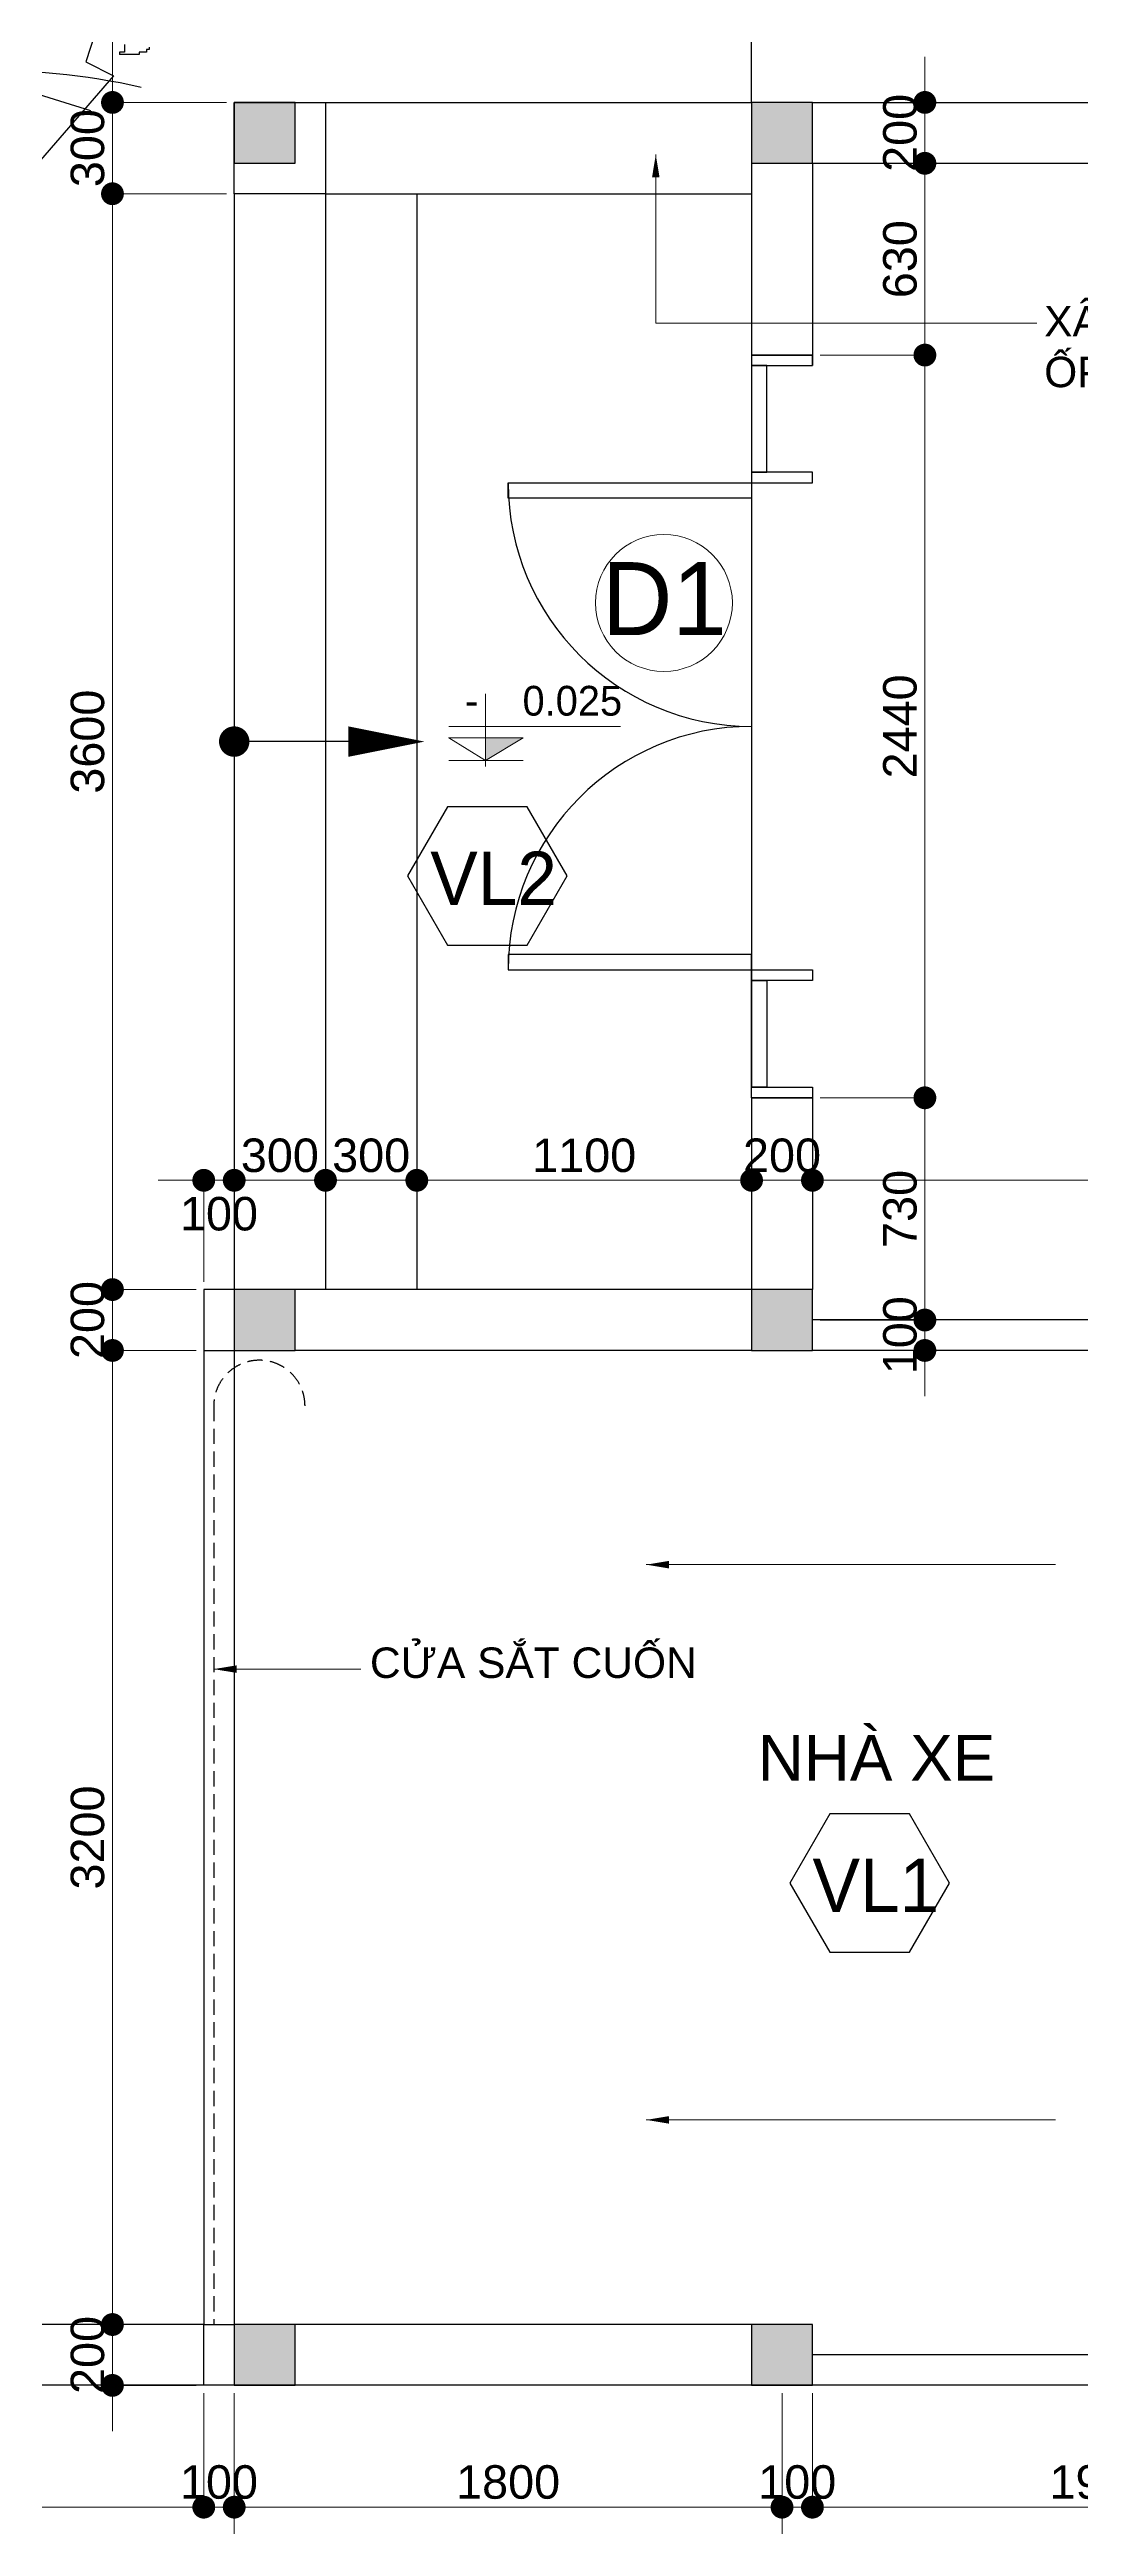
# Model space of a CAD drawing. Header units: millimetres. Extents: x -257631 to 60726, y -119421 to -4977.
# Drawn here: x -244978 to -238203, y -30483 to -14209 of the extents above; entities that cross this region are included whole.
import ezdxf
from ezdxf.enums import TextEntityAlignment as Align

# ---------------------------------------------------------------- set-up
doc = ezdxf.new("R2010")
doc.units = ezdxf.units.MM
doc.header["$LTSCALE"] = 400
doc.header["$MEASUREMENT"] = 0
doc.header["$PDMODE"] = 35
doc.linetypes.add('HIDDEN', pattern=[0.375, 0.25, -0.125])
for name, color, linetype in [('cay', 86, 'Continuous'), ('DIM', 144, 'Continuous'), ('HACTH', 8, 'Continuous'), ('KHUNG', 5, 'Continuous'), ('net 2', 7, 'Continuous'), ('net 3', 144, 'Continuous'), ('NUOC', 2, 'Continuous'), ('THAY', 7, 'Continuous'), ('VTH-TRUC', 1, 'Continuous')]:
    doc.layers.add(name, color=color, linetype=linetype)
doc.layers.add('VTH- HATCH', color=8, linetype='Continuous', lineweight=9)
doc.layers.add('VTH-GHI CHU- KI HIEU', color=7, linetype='Continuous', lineweight=13)
doc.styles.add('100_dim', font='VAVOB.TTF', dxfattribs={"height": 220})
doc.styles.add('100_tieude', font='VAVOB.TTF', dxfattribs={"height": 500})
doc.styles.add('VNI-AVO', font='vhelven.ttf', dxfattribs={"height": 220})
doc.dimstyles.new('style-50', dxfattribs={"dimscale": 0, "dimtxt": 2.3, "dimasz": 150, "dimexe": 50, "dimexo": 50, "dimgap": 50, "dimtad": 1, "dimdec": 0, "dimlfac": 0.5, "dimzin": 9, "dimtxsty": 'VNI-AVO', "dimblk": 'DOT', "dimcen": 0, "dimdle": 150, "dimclrd": 146, "dimclre": 146, "dimclrt": 7, "dimadec": 0, "dimazin": 0, "dimtfac": 1, "dimtdec": 0, "dimtix": 1, "dimtmove": 2, "dimatfit": 3, "dimfxl": 0, "dimlwd": 13, "dimlwe": 13, "dimarcsym": 0})

# ---------------------------------------------------------------- blocks, each defined once
blk = doc.blocks.new('_Dot')
at = {"color": 0, "linetype": 'ByBlock', "lineweight": -2}
blk.add_line((-0.5, 0), (-1, 0), dxfattribs=at)
at = {"color": 0, "linetype": 'ByBlock', "lineweight": 100, "const_width": 0.5}
blk.add_lwpolyline([(-0.25, 0, 1), (0.25, 0, 1)], format="xyb", close=True, dxfattribs=at)
blk = doc.blocks.new('VL')
at = {"layer": 'NUOC'}
blk.add_lwpolyline([(508, -7), (246, 447), (-278, 447), (-540, -7), (-278, -461), (246, -461)], close=True, dxfattribs=at)
at = {"layer": 'VTH-TRUC', "color": 7, "style": '100_tieude'}
blk.add_attdef('VL1', text='', height=350, dxfattribs=at).set_placement((25, -22), align=Align.MIDDLE_CENTER)
blk = doc.blocks.new('*D130')
at = {"layer": 'Defpoints', "color": 0}
for p in [(-15583, 109533), (-16183, 109133), (-15583, 109133)]:
    blk.add_point(p, dxfattribs=at)
at = {"layer": 'DIM', "color": 146, "lineweight": 13}
for p, q in [((-16183, 109683), (-16183, 109833)), ((-15633, 109533), (-16233, 109533)), ((-16183, 109533), (-16183, 109133)), ((-15633, 109133), (-16233, 109133)), ((-16183, 108983), (-16183, 108833))]:
    blk.add_line(p, q, dxfattribs=at)
at = {"layer": 'DIM', "color": 146, "lineweight": 13, "xscale": 150, "yscale": 150, "zscale": 150}
for p, rotation in [((-16183, 109533), 269.9999999999899), ((-16183, 109133), 89.99999999998987)]:
    blk.add_blockref('_Dot', p, dxfattribs=dict(at, rotation=rotation))
at = {"layer": 'DIM', "color": 7, "insert": (-16346, 109333), "char_height": 220, "attachment_point": 5, "rotation": 90, "style": 'VNI-AVO'}
blk.add_mtext('200', dxfattribs=at)
blk = doc.blocks.new('*D129')
at = {"layer": 'Defpoints', "color": 0}
for p in [(-15583, 115933), (-16183, 109533), (-15583, 109533)]:
    blk.add_point(p, dxfattribs=at)
at = {"layer": 'DIM', "color": 146, "lineweight": 13}
for p, q in [((-15633, 115933), (-16233, 115933)), ((-16183, 115783), (-16183, 109683)), ((-15633, 109533), (-16233, 109533))]:
    blk.add_line(p, q, dxfattribs=at)
at = {"layer": 'DIM', "color": 146, "lineweight": 13, "xscale": 150, "yscale": 150, "zscale": 150}
for p, rotation in [((-16183, 115933), 89.99999999998985), ((-16183, 109533), 269.9999999999899)]:
    blk.add_blockref('_Dot', p, dxfattribs=dict(at, rotation=rotation))
at = {"layer": 'DIM', "color": 7, "insert": (-16346, 112733), "char_height": 220, "attachment_point": 5, "rotation": 90, "style": 'VNI-AVO'}
blk.add_mtext('3200', dxfattribs=at)
blk = doc.blocks.new('*D128')
at = {"layer": 'Defpoints', "color": 0}
for p in [(-15583, 116333), (-16183, 115933), (-15583, 115933)]:
    blk.add_point(p, dxfattribs=at)
at = {"layer": 'DIM', "color": 146, "lineweight": 13}
for p, q in [((-16183, 116483), (-16183, 116633)), ((-15633, 116333), (-16233, 116333)), ((-16183, 116333), (-16183, 115933)), ((-15633, 115933), (-16233, 115933)), ((-16183, 115783), (-16183, 115633))]:
    blk.add_line(p, q, dxfattribs=at)
at = {"layer": 'DIM', "color": 146, "lineweight": 13, "xscale": 150, "yscale": 150, "zscale": 150}
for p, rotation in [((-16183, 116333), 269.9999999999899), ((-16183, 115933), 89.99999999998987)]:
    blk.add_blockref('_Dot', p, dxfattribs=dict(at, rotation=rotation))
at = {"layer": 'DIM', "color": 7, "insert": (-16346, 116133), "char_height": 220, "attachment_point": 5, "rotation": 90, "style": 'VNI-AVO'}
blk.add_mtext('200', dxfattribs=at)
blk = doc.blocks.new('*D127')
at = {"layer": 'Defpoints', "color": 0}
for p in [(-15383, 123533), (-16183, 116333), (-15583, 116333)]:
    blk.add_point(p, dxfattribs=at)
at = {"layer": 'DIM', "color": 146, "lineweight": 13}
for p, q in [((-15433, 123533), (-16233, 123533)), ((-16183, 123383), (-16183, 116483)), ((-15633, 116333), (-16233, 116333))]:
    blk.add_line(p, q, dxfattribs=at)
at = {"layer": 'DIM', "color": 146, "lineweight": 13, "xscale": 150, "yscale": 150, "zscale": 150}
for p, rotation in [((-16183, 123533), 89.99999999998985), ((-16183, 116333), 269.9999999999899)]:
    blk.add_blockref('_Dot', p, dxfattribs=dict(at, rotation=rotation))
at = {"layer": 'DIM', "color": 7, "insert": (-16346, 119933), "char_height": 220, "attachment_point": 5, "rotation": 90, "style": 'VNI-AVO'}
blk.add_mtext('3600', dxfattribs=at)
blk = doc.blocks.new('*D124')
at = {"layer": 'Defpoints', "color": 0}
for p in [(-16183, 125933), (-15227, 125933), (-15383, 124133)]:
    blk.add_point(p, dxfattribs=at)
at = {"layer": 'DIM', "color": 146, "lineweight": 13}
for p, q in [((-15277, 125933), (-16233, 125933)), ((-16183, 124283), (-16183, 125783)), ((-15433, 124133), (-16233, 124133))]:
    blk.add_line(p, q, dxfattribs=at)
at = {"layer": 'DIM', "color": 146, "lineweight": 13, "xscale": 150, "yscale": 150, "zscale": 150}
for p, rotation in [((-16183, 125933), 89.99999999998987), ((-16183, 124133), 269.9999999999899)]:
    blk.add_blockref('_Dot', p, dxfattribs=dict(at, rotation=rotation))
at = {"layer": 'DIM', "color": 7, "insert": (-16346, 125033), "char_height": 220, "attachment_point": 5, "rotation": 90, "style": 'VNI-AVO'}
blk.add_mtext('900', dxfattribs=at)
blk = doc.blocks.new('*D123')
at = {"layer": 'Defpoints', "color": 0}
for p in [(-16183, 124133), (-15383, 124133), (-15383, 123533)]:
    blk.add_point(p, dxfattribs=at)
at = {"layer": 'DIM', "color": 146, "lineweight": 13}
for p, q in [((-16183, 124283), (-16183, 124433)), ((-15433, 124133), (-16233, 124133)), ((-16183, 123533), (-16183, 124133)), ((-15433, 123533), (-16233, 123533)), ((-16183, 123383), (-16183, 123233))]:
    blk.add_line(p, q, dxfattribs=at)
at = {"layer": 'DIM', "color": 146, "lineweight": 13, "xscale": 150, "yscale": 150, "zscale": 150}
for p, rotation in [((-16183, 124133), 269.9999999999899), ((-16183, 123533), 89.99999999998985)]:
    blk.add_blockref('_Dot', p, dxfattribs=dict(at, rotation=rotation))
at = {"layer": 'DIM', "color": 7, "insert": (-16346, 123833), "char_height": 220, "attachment_point": 5, "rotation": 90, "style": 'VNI-AVO'}
blk.add_mtext('300', dxfattribs=at)
blk = doc.blocks.new('*D94')
at = {"layer": 'Defpoints', "color": 0}
for p in [(-15583, 117051), (-15583, 116333), (-15383, 116333)]:
    blk.add_point(p, dxfattribs=at)
at = {"layer": 'DIM', "color": 146, "lineweight": 13}
for p, q in [((-15733, 117051), (-15883, 117051)), ((-15583, 116383), (-15583, 117101)), ((-15383, 117051), (-15583, 117051)), ((-15383, 116383), (-15383, 117101)), ((-15233, 117051), (-15083, 117051))]:
    blk.add_line(p, q, dxfattribs=at)
at = {"layer": 'DIM', "color": 146, "lineweight": 13, "xscale": 150, "yscale": 150, "zscale": 150}
for p, rotation in [((-15583, 117051), 359.9999999999899), ((-15383, 117051), 179.9999999999899)]:
    blk.add_blockref('_Dot', p, dxfattribs=dict(at, rotation=rotation))
at = {"layer": 'DIM', "color": 7, "insert": (-15483, 116830), "char_height": 220, "attachment_point": 5, "style": 'VNI-AVO'}
blk.add_mtext('100', dxfattribs=at)
blk = doc.blocks.new('*D93')
at = {"layer": 'Defpoints', "color": 0}
for p in [(-15383, 117051), (-15383, 116333), (-14783, 116333)]:
    blk.add_point(p, dxfattribs=at)
at = {"layer": 'DIM', "color": 146, "lineweight": 13}
for p, q in [((-15533, 117051), (-15683, 117051)), ((-15383, 116383), (-15383, 117101)), ((-14783, 117051), (-15383, 117051)), ((-14783, 116383), (-14783, 117101)), ((-14633, 117051), (-14483, 117051))]:
    blk.add_line(p, q, dxfattribs=at)
at = {"layer": 'DIM', "color": 146, "lineweight": 13, "xscale": 150, "yscale": 150, "zscale": 150}
for p, rotation in [((-15383, 117051), 359.9999999999899), ((-14783, 117051), 179.9999999999899)]:
    blk.add_blockref('_Dot', p, dxfattribs=dict(at, rotation=rotation))
at = {"layer": 'DIM', "color": 7, "insert": (-15083, 117214), "char_height": 220, "attachment_point": 5, "style": 'VNI-AVO'}
blk.add_mtext('300', dxfattribs=at)
blk = doc.blocks.new('*D92')
at = {"layer": 'Defpoints', "color": 0}
for p in [(-14783, 117051), (-14783, 116333), (-14183, 116333)]:
    blk.add_point(p, dxfattribs=at)
at = {"layer": 'DIM', "color": 146, "lineweight": 13}
for p, q in [((-14933, 117051), (-15083, 117051)), ((-14783, 116383), (-14783, 117101)), ((-14183, 117051), (-14783, 117051)), ((-14183, 116383), (-14183, 117101)), ((-14033, 117051), (-13883, 117051))]:
    blk.add_line(p, q, dxfattribs=at)
at = {"layer": 'DIM', "color": 146, "lineweight": 13, "xscale": 150, "yscale": 150, "zscale": 150}
for p, rotation in [((-14783, 117051), 359.9999999999899), ((-14183, 117051), 179.9999999999899)]:
    blk.add_blockref('_Dot', p, dxfattribs=dict(at, rotation=rotation))
at = {"layer": 'DIM', "color": 7, "insert": (-14483, 117214), "char_height": 220, "attachment_point": 5, "style": 'VNI-AVO'}
blk.add_mtext('300', dxfattribs=at)
blk = doc.blocks.new('*D91')
at = {"layer": 'Defpoints', "color": 0}
for p in [(-14183, 117051), (-14183, 116333), (-11983, 116333)]:
    blk.add_point(p, dxfattribs=at)
at = {"layer": 'DIM', "color": 146, "lineweight": 13}
for p, q in [((-14183, 116383), (-14183, 117101)), ((-12133, 117051), (-14033, 117051)), ((-11983, 116383), (-11983, 117101))]:
    blk.add_line(p, q, dxfattribs=at)
at = {"layer": 'DIM', "color": 146, "lineweight": 13, "xscale": 150, "yscale": 150, "zscale": 150}
for p, rotation in [((-14183, 117051), 179.9999999999899), ((-11983, 117051), 359.9999999999899)]:
    blk.add_blockref('_Dot', p, dxfattribs=dict(at, rotation=rotation))
at = {"layer": 'DIM', "color": 7, "insert": (-13083, 117214), "char_height": 220, "attachment_point": 5, "style": 'VNI-AVO'}
blk.add_mtext('1100', dxfattribs=at)
blk = doc.blocks.new('*D90')
at = {"layer": 'Defpoints', "color": 0}
for p in [(-11983, 117051), (-11983, 116333), (-11583, 116333)]:
    blk.add_point(p, dxfattribs=at)
at = {"layer": 'DIM', "color": 146, "lineweight": 13}
for p, q in [((-12133, 117051), (-12283, 117051)), ((-11983, 116383), (-11983, 117101)), ((-11583, 117051), (-11983, 117051)), ((-11583, 116383), (-11583, 117101)), ((-11433, 117051), (-11283, 117051))]:
    blk.add_line(p, q, dxfattribs=at)
at = {"layer": 'DIM', "color": 146, "lineweight": 13, "xscale": 150, "yscale": 150, "zscale": 150}
for p, rotation in [((-11983, 117051), 359.9999999999899), ((-11583, 117051), 179.9999999999899)]:
    blk.add_blockref('_Dot', p, dxfattribs=dict(at, rotation=rotation))
at = {"layer": 'DIM', "color": 7, "insert": (-11783, 117214), "char_height": 220, "attachment_point": 5, "style": 'VNI-AVO'}
blk.add_mtext('200', dxfattribs=at)
blk = doc.blocks.new('*D89')
at = {"layer": 'Defpoints', "color": 0}
for p in [(-11583, 117051), (-11583, 116333), (-2583, 116333)]:
    blk.add_point(p, dxfattribs=at)
at = {"layer": 'DIM', "color": 146, "lineweight": 13}
for p, q in [((-11583, 116383), (-11583, 117101)), ((-2733, 117051), (-11433, 117051)), ((-2583, 116383), (-2583, 117101))]:
    blk.add_line(p, q, dxfattribs=at)
at = {"layer": 'DIM', "color": 146, "lineweight": 13, "xscale": 150, "yscale": 150, "zscale": 150}
for p, rotation in [((-11583, 117051), 179.9999999999899), ((-2583, 117051), 359.9999999999899)]:
    blk.add_blockref('_Dot', p, dxfattribs=dict(at, rotation=rotation))
at = {"layer": 'DIM', "color": 7, "insert": (-7083, 117214), "char_height": 220, "attachment_point": 5, "style": 'VNI-AVO'}
blk.add_mtext('4500', dxfattribs=at)
blk = doc.blocks.new('VTH- COTE')
at = {"layer": 'VTH-GHI CHU- KI HIEU'}
blk.add_hatch(color=256, dxfattribs=at).paths.add_polyline_path([(0, 0), (40.7, 24.3), (0, 24.3)])
for p, q in [((0, 71.4), (0, -6.7)), ((-39.3, 36.3), (145.4, 36.3)), ((-39.7, 24.3), (40.7, 24.3)), ((-39.3, 24.3), (0, 0)), ((-39.3, 0), (40.7, 0)), ((40.7, 24.3), (0, 0))]:
    blk.add_line(p, q, dxfattribs=at)
at = {"layer": 'VTH-GHI CHU- KI HIEU', "style": '100_dim'}
blk.add_attdef('%%P0.000', text='', height=32, dxfattribs=at).set_placement((147, 64.1), align=Align.MIDDLE_RIGHT)
blk = doc.blocks.new('*D74')
at = {"layer": 'Defpoints', "color": 0}
for p in [(-11583, 116133), (-11583, 115933), (-10844, 115933)]:
    blk.add_point(p, dxfattribs=at)
at = {"layer": 'DIM', "color": 146, "lineweight": 13}
for p, q in [((-10844, 116283), (-10844, 116433)), ((-11533, 116133), (-10794, 116133)), ((-10844, 116133), (-10844, 115933)), ((-11533, 115933), (-10794, 115933)), ((-10844, 115783), (-10844, 115633))]:
    blk.add_line(p, q, dxfattribs=at)
at = {"layer": 'DIM', "color": 146, "lineweight": 13, "xscale": 150, "yscale": 150, "zscale": 150}
for p, rotation in [((-10844, 116133), 269.9999999999899), ((-10844, 115933), 89.99999999998987)]:
    blk.add_blockref('_Dot', p, dxfattribs=dict(at, rotation=rotation))
at = {"layer": 'DIM', "color": 7, "insert": (-11007, 116033), "char_height": 220, "attachment_point": 5, "rotation": 90, "style": 'VNI-AVO'}
blk.add_mtext('100', dxfattribs=at)
blk = doc.blocks.new('*D73')
at = {"layer": 'Defpoints', "color": 0}
for p in [(-11583, 117593), (-11583, 116133), (-10844, 116133)]:
    blk.add_point(p, dxfattribs=at)
at = {"layer": 'DIM', "color": 146, "lineweight": 13}
for p, q in [((-11533, 117593), (-10794, 117593)), ((-10844, 117443), (-10844, 116283)), ((-11533, 116133), (-10794, 116133))]:
    blk.add_line(p, q, dxfattribs=at)
at = {"layer": 'DIM', "color": 146, "lineweight": 13, "xscale": 150, "yscale": 150, "zscale": 150}
for p, rotation in [((-10844, 117593), 89.99999999998985), ((-10844, 116133), 269.9999999999899)]:
    blk.add_blockref('_Dot', p, dxfattribs=dict(at, rotation=rotation))
at = {"layer": 'DIM', "color": 7, "insert": (-11007, 116863), "char_height": 220, "attachment_point": 5, "rotation": 90, "style": 'VNI-AVO'}
blk.add_mtext('730', dxfattribs=at)
blk = doc.blocks.new('*D72')
at = {"layer": 'Defpoints', "color": 0}
for p in [(-11583, 122473), (-11583, 117593), (-10844, 117593)]:
    blk.add_point(p, dxfattribs=at)
at = {"layer": 'DIM', "color": 146, "lineweight": 13}
for p, q in [((-11533, 122473), (-10794, 122473)), ((-10844, 122323), (-10844, 117743)), ((-11533, 117593), (-10794, 117593))]:
    blk.add_line(p, q, dxfattribs=at)
at = {"layer": 'DIM', "color": 146, "lineweight": 13, "xscale": 150, "yscale": 150, "zscale": 150}
for p, rotation in [((-10844, 122473), 89.99999999998985), ((-10844, 117593), 269.9999999999899)]:
    blk.add_blockref('_Dot', p, dxfattribs=dict(at, rotation=rotation))
at = {"layer": 'DIM', "color": 7, "insert": (-11007, 120033), "char_height": 220, "attachment_point": 5, "rotation": 90, "style": 'VNI-AVO'}
blk.add_mtext('2440', dxfattribs=at)
blk = doc.blocks.new('*D71')
at = {"layer": 'Defpoints', "color": 0}
for p in [(-11583, 123733), (-11583, 122473), (-10844, 122473)]:
    blk.add_point(p, dxfattribs=at)
at = {"layer": 'DIM', "color": 146, "lineweight": 13}
for p, q in [((-11533, 123733), (-10794, 123733)), ((-10844, 123583), (-10844, 122623)), ((-11533, 122473), (-10794, 122473))]:
    blk.add_line(p, q, dxfattribs=at)
at = {"layer": 'DIM', "color": 146, "lineweight": 13, "xscale": 150, "yscale": 150, "zscale": 150}
for p, rotation in [((-10844, 123733), 89.99999999998985), ((-10844, 122473), 269.9999999999899)]:
    blk.add_blockref('_Dot', p, dxfattribs=dict(at, rotation=rotation))
at = {"layer": 'DIM', "color": 7, "insert": (-11007, 123103), "char_height": 220, "attachment_point": 5, "rotation": 90, "style": 'VNI-AVO'}
blk.add_mtext('630', dxfattribs=at)
blk = doc.blocks.new('*D70')
at = {"layer": 'Defpoints', "color": 0}
for p in [(-11583, 124133), (-11583, 123733), (-10844, 123733)]:
    blk.add_point(p, dxfattribs=at)
at = {"layer": 'DIM', "color": 146, "lineweight": 13}
for p, q in [((-10844, 124283), (-10844, 124433)), ((-11533, 124133), (-10794, 124133)), ((-10844, 124133), (-10844, 123733)), ((-11533, 123733), (-10794, 123733)), ((-10844, 123583), (-10844, 123433))]:
    blk.add_line(p, q, dxfattribs=at)
at = {"layer": 'DIM', "color": 146, "lineweight": 13, "xscale": 150, "yscale": 150, "zscale": 150}
for p, rotation in [((-10844, 124133), 269.9999999999899), ((-10844, 123733), 89.99999999998987)]:
    blk.add_blockref('_Dot', p, dxfattribs=dict(at, rotation=rotation))
at = {"layer": 'DIM', "color": 7, "insert": (-11007, 123933), "char_height": 220, "attachment_point": 5, "rotation": 90, "style": 'VNI-AVO'}
blk.add_mtext('200', dxfattribs=at)
blk = doc.blocks.new('*D33')
at = {"layer": 'Defpoints', "color": 0}
for p in [(-21383, 109083), (-15383, 109133), (-21383, 107033)]:
    blk.add_point(p, dxfattribs=at)
at = {"layer": 'DIM', "color": 146, "lineweight": 13}
for p, q in [((-15383, 109083), (-15383, 106983)), ((-21383, 109033), (-21383, 106983)), ((-15533, 107033), (-21233, 107033))]:
    blk.add_line(p, q, dxfattribs=at)
at = {"layer": 'DIM', "color": 146, "lineweight": 13, "xscale": 150, "yscale": 150, "zscale": 150}
for p, rotation in [((-21383, 107033), 179.9999999999899), ((-15383, 107033), 359.9999999999899)]:
    blk.add_blockref('_Dot', p, dxfattribs=dict(at, rotation=rotation))
at = {"layer": 'DIM', "color": 7, "insert": (-18383, 107197), "char_height": 220, "attachment_point": 5, "style": 'VNI-AVO'}
blk.add_mtext('3000', dxfattribs=at)
blk = doc.blocks.new('*D31')
at = {"layer": 'Defpoints', "color": 0}
for p in [(-15383, 109133), (16617, 109134), (16617, 107033)]:
    blk.add_point(p, dxfattribs=at)
at = {"layer": 'DIM', "color": 146, "lineweight": 13}
for p, q in [((-15383, 109083), (-15383, 106983)), ((16617, 109084), (16617, 106983)), ((-15233, 107033), (16467, 107033))]:
    blk.add_line(p, q, dxfattribs=at)
at = {"layer": 'DIM', "color": 146, "lineweight": 13, "xscale": 150, "yscale": 150, "zscale": 150}
for p, rotation in [((-15383, 107033), 179.9999999999899), ((16617, 107033), 359.9999999999899)]:
    blk.add_blockref('_Dot', p, dxfattribs=dict(at, rotation=rotation))
at = {"layer": 'DIM', "color": 7, "insert": (617, 107197), "char_height": 220, "attachment_point": 5, "style": 'VNI-AVO'}
blk.add_mtext('16000', dxfattribs=at)
blk = doc.blocks.new('*D28')
at = {"layer": 'Defpoints', "color": 0}
for p in [(-11783, 109133), (-2583, 109083), (-2583, 107683)]:
    blk.add_point(p, dxfattribs=at)
at = {"layer": 'DIM', "color": 146, "lineweight": 13}
for p, q in [((-11783, 109083), (-11783, 107633)), ((-2583, 109033), (-2583, 107633)), ((-11633, 107683), (-2733, 107683))]:
    blk.add_line(p, q, dxfattribs=at)
at = {"layer": 'DIM', "color": 146, "lineweight": 13, "xscale": 150, "yscale": 150, "zscale": 150}
for p, rotation in [((-11783, 107683), 179.9999999999899), ((-2583, 107683), 359.9999999999899)]:
    blk.add_blockref('_Dot', p, dxfattribs=dict(at, rotation=rotation))
at = {"layer": 'DIM', "color": 7, "insert": (-7183, 107847), "char_height": 220, "attachment_point": 5, "style": 'VNI-AVO'}
blk.add_mtext('4600', dxfattribs=at)
blk = doc.blocks.new('*D27')
at = {"layer": 'Defpoints', "color": 0}
for p in [(-11783, 109133), (-11583, 109133), (-11583, 108333)]:
    blk.add_point(p, dxfattribs=at)
at = {"layer": 'DIM', "color": 146, "lineweight": 13}
for p, q in [((-11783, 109083), (-11783, 108283)), ((-11583, 109083), (-11583, 108283)), ((-11933, 108333), (-12083, 108333)), ((-11783, 108333), (-11583, 108333)), ((-11433, 108333), (-11283, 108333))]:
    blk.add_line(p, q, dxfattribs=at)
at = {"layer": 'DIM', "color": 146, "lineweight": 13, "xscale": 150, "yscale": 150, "zscale": 150}
for p, rotation in [((-11783, 108333), 359.9999999999899), ((-11583, 108333), 179.9999999999899)]:
    blk.add_blockref('_Dot', p, dxfattribs=dict(at, rotation=rotation))
at = {"layer": 'DIM', "color": 7, "insert": (-11683, 108497), "char_height": 220, "attachment_point": 5, "style": 'VNI-AVO'}
blk.add_mtext('100', dxfattribs=at)
blk = doc.blocks.new('*D26')
at = {"layer": 'Defpoints', "color": 0}
for p in [(-15383, 109133), (-11783, 109133), (-11783, 107683)]:
    blk.add_point(p, dxfattribs=at)
at = {"layer": 'DIM', "color": 146, "lineweight": 13}
for p, q in [((-15383, 109083), (-15383, 107633)), ((-11783, 109083), (-11783, 107633)), ((-15233, 107683), (-11933, 107683))]:
    blk.add_line(p, q, dxfattribs=at)
at = {"layer": 'DIM', "color": 146, "lineweight": 13, "xscale": 150, "yscale": 150, "zscale": 150}
for p, rotation in [((-15383, 107683), 179.9999999999899), ((-11783, 107683), 359.9999999999899)]:
    blk.add_blockref('_Dot', p, dxfattribs=dict(at, rotation=rotation))
at = {"layer": 'DIM', "color": 7, "insert": (-13583, 107847), "char_height": 220, "attachment_point": 5, "style": 'VNI-AVO'}
blk.add_mtext('1800', dxfattribs=at)
blk = doc.blocks.new('*D14')
at = {"layer": 'Defpoints', "color": 0}
for p in [(-11583, 109133), (-7783, 109133), (-7783, 108333)]:
    blk.add_point(p, dxfattribs=at)
at = {"layer": 'DIM', "color": 146, "lineweight": 13}
for p, q in [((-11583, 109083), (-11583, 108283)), ((-7783, 109083), (-7783, 108283)), ((-11433, 108333), (-7933, 108333))]:
    blk.add_line(p, q, dxfattribs=at)
at = {"layer": 'DIM', "color": 146, "lineweight": 13, "xscale": 150, "yscale": 150, "zscale": 150}
for p, rotation in [((-11583, 108333), 179.9999999999899), ((-7783, 108333), 359.9999999999899)]:
    blk.add_blockref('_Dot', p, dxfattribs=dict(at, rotation=rotation))
at = {"layer": 'DIM', "color": 7, "insert": (-9683, 108497), "char_height": 220, "attachment_point": 5, "style": 'VNI-AVO'}
blk.add_mtext('1900', dxfattribs=at)
blk = doc.blocks.new('*D13')
at = {"layer": 'Defpoints', "color": 0}
for p in [(-15383, 109133), (-11783, 109133), (-11783, 108333)]:
    blk.add_point(p, dxfattribs=at)
at = {"layer": 'DIM', "color": 146, "lineweight": 13}
for p, q in [((-15383, 109083), (-15383, 108283)), ((-11783, 109083), (-11783, 108283)), ((-15233, 108333), (-11933, 108333))]:
    blk.add_line(p, q, dxfattribs=at)
at = {"layer": 'DIM', "color": 146, "lineweight": 13, "xscale": 150, "yscale": 150, "zscale": 150}
for p, rotation in [((-15383, 108333), 179.9999999999899), ((-11783, 108333), 359.9999999999899)]:
    blk.add_blockref('_Dot', p, dxfattribs=dict(at, rotation=rotation))
at = {"layer": 'DIM', "color": 7, "insert": (-13583, 108497), "char_height": 220, "attachment_point": 5, "style": 'VNI-AVO'}
blk.add_mtext('1800', dxfattribs=at)
blk = doc.blocks.new('*D10')
at = {"layer": 'Defpoints', "color": 0}
for p in [(-20583, 109133), (-15583, 109133), (-20583, 108333)]:
    blk.add_point(p, dxfattribs=at)
at = {"layer": 'DIM', "color": 146, "lineweight": 13}
for p, q in [((-20583, 109083), (-20583, 108283)), ((-15583, 109083), (-15583, 108283)), ((-15733, 108333), (-20433, 108333))]:
    blk.add_line(p, q, dxfattribs=at)
at = {"layer": 'DIM', "color": 146, "lineweight": 13, "xscale": 150, "yscale": 150, "zscale": 150}
for p, rotation in [((-20583, 108333), 179.9999999999899), ((-15583, 108333), 359.9999999999899)]:
    blk.add_blockref('_Dot', p, dxfattribs=dict(at, rotation=rotation))
at = {"layer": 'DIM', "color": 7, "insert": (-18083, 108497), "char_height": 220, "attachment_point": 5, "style": 'VNI-AVO'}
blk.add_mtext('2500', dxfattribs=at)
blk = doc.blocks.new('*D9')
at = {"layer": 'Defpoints', "color": 0}
for p in [(-15583, 109133), (-15383, 109133), (-15383, 108333)]:
    blk.add_point(p, dxfattribs=at)
at = {"layer": 'DIM', "color": 146, "lineweight": 13}
for p, q in [((-15583, 109083), (-15583, 108283)), ((-15383, 109083), (-15383, 108283)), ((-15733, 108333), (-15883, 108333)), ((-15583, 108333), (-15383, 108333)), ((-15233, 108333), (-15083, 108333))]:
    blk.add_line(p, q, dxfattribs=at)
at = {"layer": 'DIM', "color": 146, "lineweight": 13, "xscale": 150, "yscale": 150, "zscale": 150}
for p, rotation in [((-15583, 108333), 359.9999999999899), ((-15383, 108333), 179.9999999999899)]:
    blk.add_blockref('_Dot', p, dxfattribs=dict(at, rotation=rotation))
at = {"layer": 'DIM', "color": 7, "insert": (-15483, 108497), "char_height": 220, "attachment_point": 5, "style": 'VNI-AVO'}
blk.add_mtext('100', dxfattribs=at)
blk = doc.blocks.new('CUA')
at = {"layer": 'VTH-TRUC', "color": 2, "lineweight": 20}
blk.add_circle((0, 0), 350, dxfattribs=at)
at = {"layer": 'VTH-TRUC', "color": 7, "style": '100_tieude'}
blk.add_attdef('A', text='', height=373, rotation=270, dxfattribs=at).set_placement((22, -2), align=Align.MIDDLE_CENTER)
blk = doc.blocks.new('TREE56')
for p, q in [((50.3, 652.5), (646.6, 466.3)), ((654.2, 591.7), (639, 546.1)), ((702.5, 574.5), (702.5, 562.3)), ((743.1, 570.5), (743.1, 566.4)), ((639, 546.1), (684.6, 523.3)), ((702.5, 562.3), (694.4, 562.3)), ((694.4, 562.3), (694.4, 558.3)), ((726.9, 558.3), (694.4, 558.3)), ((739, 562.3), (726.9, 562.3)), ((726.9, 562.3), (726.9, 558.3)), ((743.1, 566.4), (739, 566.4)), ((739, 566.4), (739, 562.3)), ((684.6, 523.3), (540.2, 356.1))]:
    blk.add_line(p, q)
blk.add_arc((485.2, -585.9), 1117.4, 77.3352, 91.8505)

msp = doc.modelspace()

# ---------------------------------------------------------------- hatches: boundary and pattern name
at = {"layer": 'KHUNG'}
h = msp.add_hatch(color=256, dxfattribs=at)
h.paths.add_polyline_path([(-243364.7, -14556.1), (-243764.7, -14556.1), (-243764.7, -14956.1), (-243364.7, -14956.1)])
h.paths.add_polyline_path([(-243364.7, -22356.1), (-243764.7, -22356.1), (-243764.7, -22756.1), (-243364.7, -22756.1)])
h.paths.add_polyline_path([(-239964.7, -14556.1), (-240364.7, -14556.1), (-240364.7, -14956.1), (-239964.7, -14956.1)])
h.paths.add_polyline_path([(-239964.7, -22356.1), (-240364.7, -22356.1), (-240364.7, -22756.1), (-239964.7, -22756.1)])
h.paths.add_polyline_path([(-230764.7, -14556.1), (-231164.7, -14556.1), (-231164.7, -14956.1), (-230764.7, -14956.1)])
h.paths.add_polyline_path([(-230764.7, -22356.1), (-231164.7, -22356.1), (-231164.7, -22556.1), (-231164.7, -22756.1), (-230764.7, -22756.1)])
h.paths.add_polyline_path([(-222764.7, -14556.1), (-223164.7, -14556.1), (-223164.7, -14956.1), (-222764.7, -14956.1)])
h.paths.add_polyline_path([(-222764.7, -22356.1), (-223164.7, -22356.1), (-223164.7, -22756.1), (-222764.7, -22756.1)])
h.paths.add_polyline_path([(-211764.7, -22356.1), (-212164.7, -22356.1), (-212164.7, -22756.1), (-211764.7, -22756.1)])
h.paths.add_polyline_path([(-211764.7, -14556.1), (-212164.7, -14556.1), (-212164.7, -14956.1), (-211764.7, -14956.1)])
h.paths.add_polyline_path([(-211764.7, -29155.6), (-212164.7, -29155.6), (-212164.7, -29356.1), (-212164.7, -29555.6), (-211764.7, -29555.6)])
h.paths.add_polyline_path([(-222764.7, -29156.1), (-223164.7, -29156.1), (-223164.7, -29556.1), (-222764.7, -29556.1)])
h.paths.add_polyline_path([(-230764.7, -29156.1), (-231164.7, -29156.1), (-231164.7, -29556.1), (-230764.7, -29556.1)])
h.paths.add_polyline_path([(-239964.7, -29156.1), (-240364.7, -29156.1), (-240364.7, -29556.1), (-239964.7, -29556.1)])
h.paths.add_polyline_path([(-243364.7, -29156.1), (-243764.7, -29156.1), (-243764.7, -29556.1), (-243364.7, -29556.1)])

# ---------------------------------------------------------------- linework, layer by layer
at = {"layer": 'DIM'}
msp.add_line((-243964.7, -22756.1), (-243964.7, -29156.1), dxfattribs=at)
at = {"layer": 'KHUNG'}
for points in [[(-243764.7, -14956.1), (-243364.7, -14956.1), (-243364.7, -14556.1), (-243764.7, -14556.1)], [(-240364.7, -14956.1), (-239964.7, -14956.1), (-239964.7, -14556.1), (-240364.7, -14556.1)], [(-243764.7, -22756.1), (-243364.7, -22756.1), (-243364.7, -22356.1), (-243764.7, -22356.1)], [(-240364.7, -22756.1), (-239964.7, -22756.1), (-239964.7, -22356.1), (-240364.7, -22356.1)], [(-243764.7, -29556.1), (-243364.7, -29556.1), (-243364.7, -29156.1), (-243764.7, -29156.1)], [(-240364.7, -29556.1), (-239964.7, -29556.1), (-239964.7, -29156.1), (-240364.7, -29156.1)]]:
    msp.add_lwpolyline(points, close=True, dxfattribs=at)
at = {"layer": 'net 2'}
for p, q in [((-239964.7, -14556.1), (-237964.7, -14556.1)), ((-240364.7, -14956.1), (-240364.7, -16286.1)), ((-239964.7, -14956.1), (-239964.7, -16286.1)), ((-239964.7, -14956.1), (-237964.7, -14956.1)), ((-240364.7, -16216.1), (-239964.7, -16216.1)), ((-240364.7, -21096.1), (-239964.7, -21096.1)), ((-240364.7, -21096.1), (-240364.7, -22356.1)), ((-239964.7, -21096.1), (-239964.7, -22356.1)), ((-243764.7, -22356.1), (-243764.7, -22756.1)), ((-240364.7, -22356.1), (-243364.7, -22356.1)), ((-231164.7, -22556.1), (-239964.7, -22556.1)), ((-240364.7, -22756.1), (-243364.7, -22756.1)), ((-231164.7, -22756.1), (-239964.7, -22756.1)), ((-243764.7, -29156.1), (-243764.7, -29556.1)), ((-240364.7, -29156.1), (-243364.7, -29156.1)), ((-234764.7, -29356.1), (-239964.7, -29356.1)), ((-222764.7, -29556.1), (-243764.7, -29556.1))]:
    msp.add_line(p, q, dxfattribs=at)
msp.add_lwpolyline([(-243764.7, -14556.1), (-243164.7, -14556.1), (-243164.7, -15156.1), (-243764.7, -15156.1)], close=True, dxfattribs=at)
for points in [[(-243764.7, -22356.1), (-243964.7, -22356.1), (-243964.7, -22756.1), (-243764.7, -22756.1)], [(-243764.7, -29556.1), (-243964.7, -29556.1), (-243964.7, -29156.1), (-243764.7, -29156.1)]]:
    msp.add_lwpolyline(points, dxfattribs=at)
at = {"layer": 'net 3'}
for p, q in [((-240364.7, -14556.1), (-240364.7, -12756.1)), ((-243164.7, -14556.1), (-240364.7, -14556.1)), ((-243764.7, -15156.1), (-243764.7, -22356.1)), ((-243164.7, -15156.1), (-240364.7, -15156.1)), ((-243164.7, -15156.1), (-243164.7, -22356.1)), ((-242564.7, -15156.1), (-242564.7, -22356.1)), ((-240364.7, -16286.1), (-240364.7, -21026.1)), ((-242539.7, -18756.1), (-243739.7, -18756.1)), ((-243764.7, -22756.1), (-243764.7, -29156.1)), ((-243964.7, -29156.1), (-248964.7, -29156.1)), ((-243964.7, -29556.1), (-248964.7, -29556.1))]:
    msp.add_line(p, q, dxfattribs=at)
at = {"layer": 'net 3', "linetype": 'HIDDEN'}
msp.add_line((-243899.5, -23121), (-243899.5, -29156.1), dxfattribs=at)
at = {"layer": 'net 3'}
for points in [[(-240364.7, -16216.1), (-240364.7, -16286.1), (-239964.7, -16286.1), (-239964.7, -16216.1)], [(-240264.7, -16286.1), (-240364.7, -16286.1), (-240364.7, -16986.1), (-240264.7, -16986.1)], [(-240364.7, -17156.1), (-241964.7, -17156.1), (-241964.7, -17056.1), (-240364.7, -17056.1)], [(-240364.7, -16986.1), (-240364.7, -17056.1), (-239964.7, -17056.1), (-239964.7, -16986.1)], [(-240364.7, -20156.1), (-241964.7, -20156.1), (-241964.7, -20256.1), (-240364.7, -20256.1)], [(-240364.7, -20326.1), (-240364.7, -20256.1), (-239964.7, -20256.1), (-239964.7, -20326.1)], [(-240264.7, -21026.1), (-240364.7, -21026.1), (-240364.7, -20326.1), (-240264.7, -20326.1)], [(-240364.7, -21096.1), (-240364.7, -21026.1), (-239964.7, -21026.1), (-239964.7, -21096.1)]]:
    msp.add_lwpolyline(points, close=True, dxfattribs=at)
at = {"layer": 'net 3', "const_width": 100}
msp.add_lwpolyline([(-243764.7, -18706.1, 1), (-243764.7, -18806.1, 1)], format="xyb", close=True, dxfattribs=at)
at = {"layer": 'net 3'}
msp.add_lwpolyline([(-242514.7, -18756.1, 0, 200, 0), (-243014.7, -18756.1, 200, 200, 0)], format="xyseb", dxfattribs=at)
for centre, start, end in [((-240364.7, -17056.1), 180, 270), ((-240364.7, -20256.1), 90, 180)]:
    msp.add_arc(centre, 1600, start, end, dxfattribs=at)
at = {"layer": 'net 3', "linetype": 'HIDDEN'}
msp.add_arc((-243599.5, -23121), 300, 0, 180, dxfattribs=at)

# ---------------------------------------------------------------- block references
at = {"layer": 'cay', "xscale": 4, "yscale": 4, "zscale": 4}
msp.add_blockref('TREE56', (-247296.5, -16474.7), dxfattribs=at)
at = {"layer": 'DIM', "linetype": 'Continuous'}
for p, values in [((-242085, -19632.2), {'VL1': 'VL2'}), ((-239573.1, -26249.2), {'VL1': 'VL1'})]:
    msp.add_blockref('VL', p, dxfattribs=at).add_auto_attribs(values)
at = {"layer": 'VTH- HATCH', "xscale": 1.285714285710128, "yscale": 1.285714285710128, "zscale": 1.285714285714286, "rotation": 90}
msp.add_blockref('CUA', (-240941.1, -17845), dxfattribs=at).add_auto_attribs({'A': 'D1'})
at = {"layer": 'VTH-GHI CHU- KI HIEU', "xscale": 6.111111111007631, "yscale": 6.111111111007631, "zscale": 6.111111110977719}
msp.add_blockref('VTH- COTE', (-242113.9, -18879.5), dxfattribs=at).add_auto_attribs({'%%P0.000': '-    0.025'})

# ---------------------------------------------------------------- texts
at = {"layer": 'THAY', "ltscale": 5, "style": 'VNI-AVO'}
for s, insert, char_height, attachment_point in [('XAÂY CAO 450\\POÁP ÑAÙ GRANITE', (-238441.9, -15894.1), 200, 1), ('CÖÛA SAÉT CUOÁN', (-242872.8, -24708.2), 200, 1), ('NHAØ XE', (-239543.7, -25433.2), 300, 5)]:
    msp.add_mtext(s, dxfattribs=dict(at, insert=insert, char_height=char_height, attachment_point=attachment_point))

# ---------------------------------------------------------------- dimensions: what is measured, and where the dimension line sits
at = {"layer": 'DIM'}
for base, p1, p2, picture, middle in [((-244564.7, -12756.1), (-243764.7, -14556.1), (-243608.9, -12756.1), '*D124', (-244727.8, -13656.1)), ((-244564.7, -14556.1), (-243764.7, -15156.1), (-243764.7, -14556.1), '*D123', (-244727.8, -14856.1)), ((-239225.3, -14956.1), (-239964.7, -14556.1), (-239964.7, -14956.1), '*D70', (-239388.4, -14756.1)), ((-239225.3, -16216.1), (-239964.7, -14956.1), (-239964.7, -16216.1), '*D71', (-239388.4, -15586.1)), ((-244564.7, -22356.1), (-243764.7, -15156.1), (-243964.7, -22356.1), '*D127', (-244727.8, -18756.1)), ((-239225.3, -21096.1), (-239964.7, -16216.1), (-239964.7, -21096.1), '*D72', (-239388.4, -18656.1)), ((-239225.3, -22556.1), (-239964.7, -21096.1), (-239964.7, -22556.1), '*D73', (-239388.4, -21826.1)), ((-244564.7, -22756.1), (-243964.7, -22356.1), (-243964.7, -22756.1), '*D128', (-244727.8, -22556.1)), ((-239225.3, -22756.1), (-239964.7, -22556.1), (-239964.7, -22756.1), '*D74', (-239388.4, -22656.1)), ((-244564.7, -29156.1), (-243964.7, -22756.1), (-243964.7, -29156.1), '*D129', (-244727.8, -25956.1)), ((-244564.7, -29556.1), (-243964.7, -29156.1), (-243964.7, -29556.1), '*D130', (-244727.8, -29356.1))]:
    dim = msp.add_linear_dim(base=base, p1=p1, p2=p2, angle=90, dimstyle='style-50', override={"dimscale": 1}, dxfattribs=at)
    dim.commit()
    dim.dimension.update_dxf_attribs({"geometry": picture, "text_midpoint": middle, "insert": (-228381.8, -138689.6)})
for base, p1, p2, picture, middle in [((-243764.7, -21638.6), (-243164.7, -22356.1), (-243764.7, -22356.1), '*D93', (-243464.7, -21475.6)), ((-243164.7, -21638.6), (-242564.7, -22356.1), (-243164.7, -22356.1), '*D92', (-242864.7, -21475.6)), ((-242564.7, -21638.6), (-240364.7, -22356.1), (-242564.7, -22356.1), '*D91', (-241464.7, -21475.6)), ((-240364.7, -21638.6), (-239964.7, -22356.1), (-240364.7, -22356.1), '*D90', (-240164.7, -21475.6)), ((-239964.7, -21638.6), (-230964.7, -22356.1), (-239964.7, -22356.1), '*D89', (-235464.7, -21475.6)), ((-249764.7, -31656.1), (-243764.7, -29556.1), (-249764.7, -29606.1), '*D33', (-246764.7, -31493)), ((-248964.7, -30356.1), (-243964.7, -29556.1), (-248964.7, -29556.1), '*D10', (-246464.7, -30193)), ((-243764.7, -30356.1), (-243964.7, -29556.1), (-243764.7, -29556.1), '*D9', (-243864.7, -30193)), ((-211764.7, -31656.1), (-243764.7, -29556.1), (-211764.7, -29555.6), '*D31', (-227764.7, -31493)), ((-240164.7, -31006.1), (-243764.7, -29556.1), (-240164.7, -29556.1), '*D26', (-241964.7, -30843)), ((-240164.7, -30356.1), (-243764.7, -29556.1), (-240164.7, -29556.1), '*D13', (-241964.7, -30193)), ((-239964.7, -30356.1), (-240164.7, -29556.1), (-239964.7, -29556.1), '*D27', (-240064.7, -30193)), ((-230964.7, -31006.1), (-240164.7, -29556.1), (-230964.7, -29606.1), '*D28', (-235564.7, -30843)), ((-236164.7, -30356.1), (-239964.7, -29556.1), (-236164.7, -29556.1), '*D14', (-238064.7, -30193))]:
    dim = msp.add_linear_dim(base=base, p1=p1, p2=p2, dimstyle='style-50', override={"dimscale": 1}, dxfattribs=at)
    dim.commit()
    dim.dimension.update_dxf_attribs({"geometry": picture, "text_midpoint": middle, "insert": (-228381.8, -138689.6)})
dim = msp.add_linear_dim(base=(-243964.7, -21638.6), p1=(-243764.7, -22356.1), p2=(-243964.7, -22356.1), dimstyle='style-50', override={"dimscale": 1}, dxfattribs=at)
dim.commit()
dim.dimension.update_dxf_attribs({"geometry": '*D94', "text_midpoint": (-243864.7, -21859.6), "dimtype": 128, "insert": (-228381.8, -138689.6)})

# ---------------------------------------------------------------- leaders
for points in [[(-241057.5, -24164), (-238367, -24164)], [(-243899.5, -24850.3), (-242933.3, -24850.3)], [(-241057.5, -27812.1), (-238367, -27812.1)]]:
    msp.add_leader(points, dimstyle='style-50', override={"dimscale": 1, "dimtad": 0}, dxfattribs=at)
at = {"layer": 'HACTH'}
msp.add_leader([(-240994.3, -14899.2), (-240994.3, -16006.7), (-238491.2, -16006.7)], dimstyle='style-50', override={"dimscale": 1, "dimtad": 0}, dxfattribs=at)

doc.saveas('drawing.dxf')
